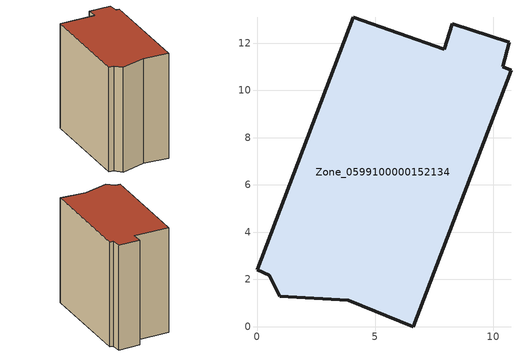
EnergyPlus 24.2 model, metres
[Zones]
Zone_0599100000152134
 floor ground (C_G): 0.97,1.3 0.53,2.18 0,2.42 4.08,13.09 7.92,11.73 8.27,12.82 10.67,12.03 10.39,10.99 10.75,10.86 6.61,0 3.86,1.12 z0
 wall outside (C_F): 10.39,10.99 10.67,12.03 8.27,12.82 7.92,11.73 4.08,13.09 0,2.42 0.53,2.18 0.97,1.3 3.86,1.12 6.61,0 10.75,10.86 10.39,10.99 z0:12.19
 roof outside (C_R): 6.61,0 10.75,10.86 10.39,10.99 10.67,12.03 8.27,12.82 7.92,11.73 4.08,13.09 0,2.42 0.53,2.18 0.97,1.3 3.86,1.12 z12.19
[BUILDING]
Pand.0599100000152134: North Axis=0; Terrain=City; Loads Convergence Tolerance Value=0.04; Temperature Convergence Tolerance Value=0.4; Solar Distribution=FullExterior; Maximum Number of Warmup Days=25; Minimum Number of Warmup Days=1
[Site:Location]
Rotterdam.The.Hague.AP_ZH_NLD Design_Conditions: Latitude=51.96; Longitude=4.45; Time Zone=1; Elevation=-4.5
[SITE:GROUNDTEMPERATURE:BUILDINGSURFACE]
18, 18, 18, 18, 18, 18, 18, 18, 18, 18, 18, 18
[MATERIAL] Thermal Absorptance=0.9; Solar Absorptance=0.7; Visible Absorptance=0.7
Name | Roughness | Thickness | Conductivity | Density | Specific Heat
G.TI.1946 | MediumSmooth | 0.15 | 1 | 540 | 1210
F.TI.1946 | Rough | 0.3 | 0.857143 | 1920 | 840
R.TI.1946 | MediumRough | 0.2 | 0.1 | 1500 | 1000
[CONSTRUCTION]
C_G: G.TI.1946
C_F: F.TI.1946
C_R: R.TI.1946
[ZONE]
Zone_0599100000152134: Type=1; Multiplier=1; Ceiling Height=Autocalculate; Volume=Autocalculate; Floor Area=autocalculate; Part of Total Floor Area=Yes
[ZONEINFILTRATION:DESIGNFLOWRATE]
Infil_Zone_0599100000152134: Zone or ZoneList or Space or SpaceList=Zone_0599100000152134; Schedule=AlwaysOn; Design Flow Rate Calculation Method=Flow/Area; Flow Rate per Floor Area=0.003; Constant Term Coefficient=1; Temperature Term Coefficient=0; Velocity Term Coefficient=0; Velocity Squared Term Coefficient=0
[HVACTEMPLATE:ZONE:IDEALLOADSAIRSYSTEM]
Zone_0599100000152134: Maximum Heating Supply Air Temperature=50; Minimum Cooling Supply Air Temperature=13; Maximum Heating Supply Air Humidity Ratio=0.0156; Minimum Cooling Supply Air Humidity Ratio=0.0077; Heating Limit=NoLimit; Cooling Limit=NoLimit; Dehumidification Control Type=ConstantSensibleHeatRatio; Cooling Sensible Heat Ratio=0.7; Dehumidification Setpoint=60; Humidification Control Type=None; Humidification Setpoint=30; Outdoor Air Method=None; Outdoor Air Flow Rate per Person=0.00944; Outdoor Air Flow Rate per Zone Floor Area=0; Outdoor Air Flow Rate per Zone=0; Demand Controlled Ventilation Type=None; Outdoor Air Economizer Type=NoEconomizer; Heat Recovery Type=None; Sensible Heat Recovery Effectiveness=0.7; Latent Heat Recovery Effectiveness=0.65
[ZONECONTROL:THERMOSTAT]
ThermostatControl_Zone_0599100000152134: Zone or ZoneList=Zone_0599100000152134; Control Type Schedule=DualSetpointControlType; Control 1=Thermostat_Zone_0599100000152134; Temperature Difference Between Cutout And Setpoint=0
[THERMOSTATSETPOINT:DUALSETPOINT]
Thermostat_Zone_0599100000152134: Heating Setpoint Temperature Schedule=HeatingSetpoint_Zone_0599100000152134; Cooling Setpoint Temperature Schedule=CoolingSetpoint_Zone_0599100000152134
[SCHEDULE:COMPACT]
HeatingSetpoint_Zone_0599100000152134: Through: 12/31, For: AllDays, Until: 24:00, 21
CoolingSetpoint_Zone_0599100000152134: Through: 12/31, For: AllDays, Until: 24:00, 24
DualSetpointControlType: Through: 12/31, For: AllDays, Until: 24:00, 4
AlwaysOn: Through: 12/31, For: AllDays, Until: 24:00, 1
